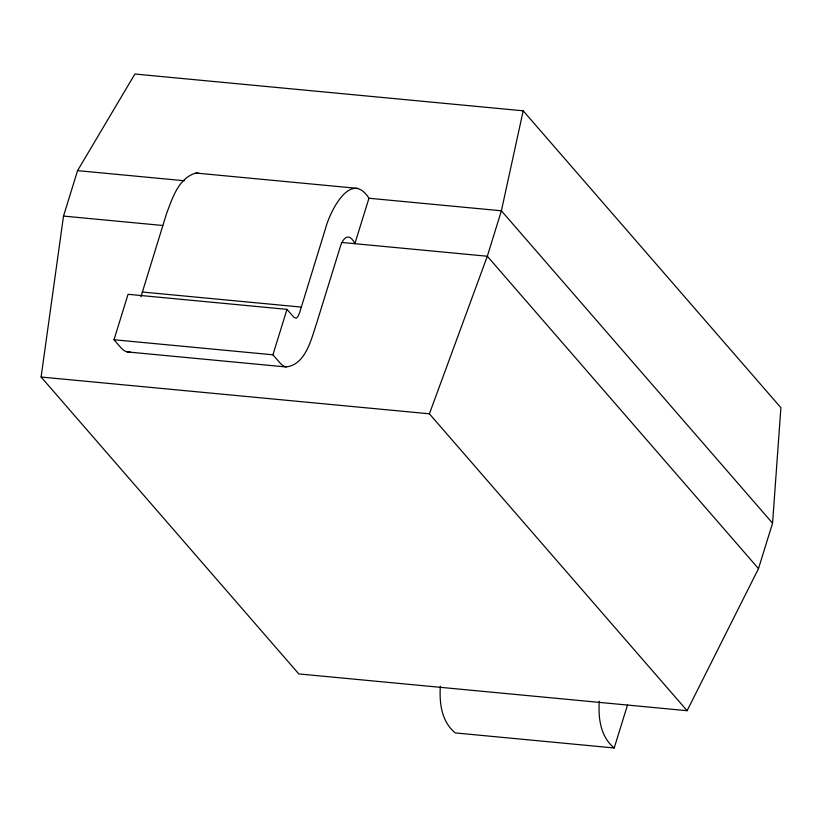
<?xml version="1.0" encoding="UTF-8"?>
<svg xmlns="http://www.w3.org/2000/svg" width="822" height="822" viewBox="0 0 822 822"><rect width="100%" height="100%" fill="white"/><g stroke="black" fill="none" stroke-linecap="round" stroke-linejoin="round"><path stroke-width="1.23" d="M440.356 686.247C439.256 702.913 441.435 721.603 455.275 732.916L614.209 747.979L627.535 704.916M599.279 701.31C598.18 717.976 600.368 736.666 614.209 747.979M772.557 523.193L780.9 407.702L523.193 110.816L134.89 74.021L77.576 170.637L63.51 216.083L41.1 377.021L298.807 673.917L687.11 710.701L758.49 568.639L772.557 523.193L501.389 210.792L368.944 198.246C350.532 169.137 329.756 212.168 325.543 228.424L299.527 312.977L297.79 316.737L296.269 318.196L293.896 317.302L286.991 309.36L128.068 294.297L114.001 339.753L121.43 348.312L124.112 350.665L127.071 351.898L285.994 366.951C305.928 364.66 311.25 338.941 316.696 323.025L340.144 247.268C342.548 238.565 348.836 231.218 354.878 243.692L368.944 198.246M523.193 110.816L501.389 210.792L487.323 256.238L429.403 413.815L687.11 710.701M140.932 296.742L166.609 213.371C172.394 198.297 178.549 177.912 195.903 173.052L358.115 188.423M285.994 366.951L283.035 365.728L280.364 363.375L272.925 354.806L286.991 309.36M127.071 351.898L130.246 351.98M77.576 170.637L184.549 180.768M63.51 216.083L162.838 225.495M342.168 242.49L487.323 256.238L758.49 568.639M142.268 292.016L301.191 307.079M114.001 339.753L272.925 354.806M41.1 377.021L429.403 413.815M195.903 173.052L199.181 173.37"/></g></svg>
